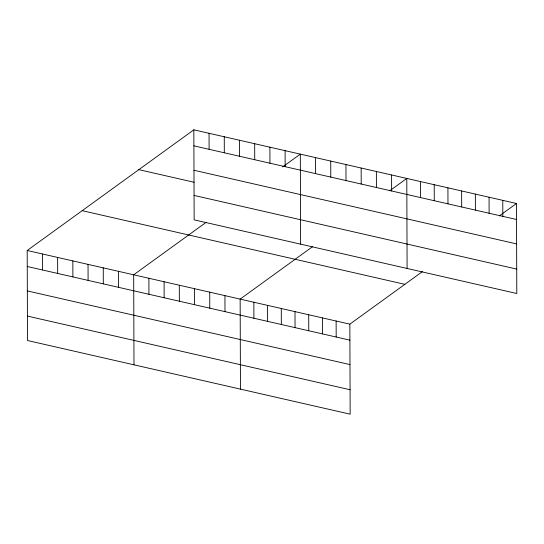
<?xml version="1.0" encoding="UTF-8"?>
<svg xmlns="http://www.w3.org/2000/svg" width="544" height="544" viewBox="0 0 544 544"><rect width="100%" height="100%" fill="white"/><g stroke="black" fill="none" stroke-linecap="round" stroke-linejoin="round"><path stroke-width="0.82" d="M422.375 271.633L349.846 324.149L350.159 414.174L27.513 340.517L27.2 250.492L193.841 129.826L516.487 203.483L516.8 293.508L194.154 219.851L193.841 129.826M206.203 222.278L133.674 274.802L133.987 364.82M282.635 166.933L300.315 154.136L300.628 244.161M312.678 246.588L240.149 299.105L240.462 389.13M389.762 190.767L406.79 178.439L407.102 268.464M499.467 215.812L516.487 203.483M193.895 145.84L516.542 219.497M193.984 170.265L516.63 243.916M138.849 169.646L194.086 182.26M194.072 195.425L516.712 269.083M82.192 210.671L404.838 284.328M27.2 250.492L349.846 324.149M27.254 266.499L349.901 340.156M27.343 290.924L349.989 364.582M27.431 316.091L350.078 389.749M502.772 200.355L502.826 216.362M489.063 197.227L489.117 213.234M475.347 194.092L475.402 210.1M461.638 190.964L461.693 206.972M447.923 187.83L447.977 203.844M434.214 184.702L434.268 200.709M420.498 181.574L420.553 197.581M391.578 174.971L391.632 190.978M376.366 171.496L376.421 187.503M361.155 168.028L361.209 184.035M345.943 164.553L345.998 180.56M336.131 321.021L336.192 337.028M330.732 161.078L330.793 177.092M322.422 317.886L322.476 333.9M315.527 157.61L315.581 173.618M308.706 314.758L308.761 330.766M294.998 311.63L295.052 327.638M285.104 150.661L285.158 166.675M281.282 308.496L281.336 324.51M269.892 147.193L269.946 163.2M267.573 305.368L267.628 321.375M254.68 143.718L254.735 159.725M253.858 302.24L253.912 318.247M239.469 140.243L239.53 156.257M224.937 295.637L224.992 311.644M224.264 136.775L224.318 152.782M209.726 292.162L209.78 308.169M209.052 133.3L209.107 149.308M194.514 288.687L194.568 304.701M179.302 285.219L179.357 301.226M164.091 281.744L164.152 297.752M148.886 278.27L148.94 294.284M118.463 271.327L118.517 287.334M103.251 267.852L103.306 283.866M88.04 264.384L88.101 280.391M72.828 260.909L72.889 276.916M57.623 257.434L57.678 273.448M42.412 253.966L42.466 269.974"/></g></svg>
